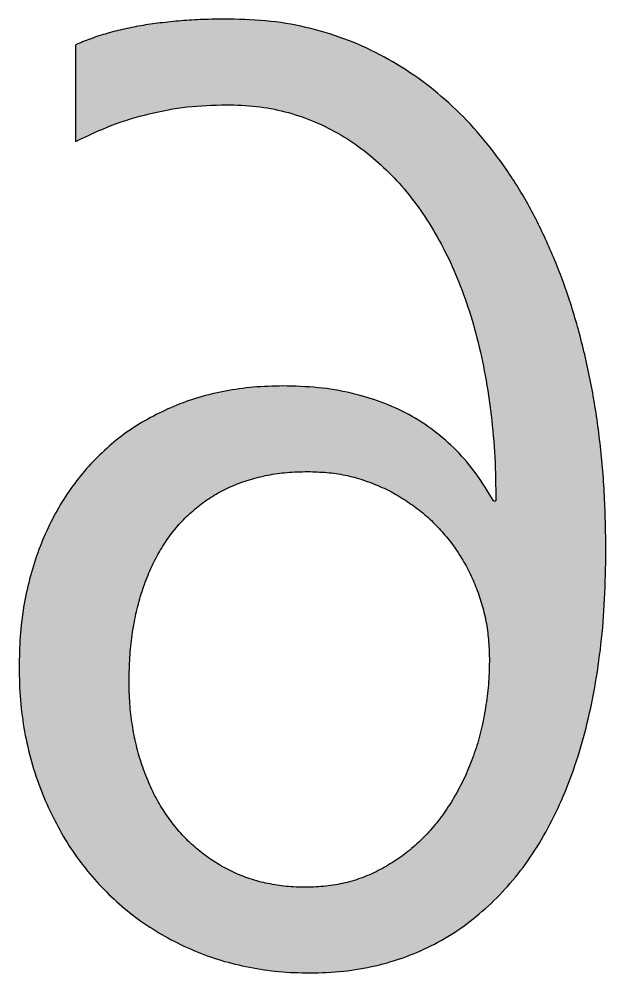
# Model space of a CAD drawing. Header units: millimetres. Extents: x 5 to 35, y 173 to 293.
# Drawn here: x 20.556 to 21.82, y 255.844 to 257.896 of the extents above; entities that cross this region are included whole.
import ezdxf

# ---------------------------------------------------------------- set-up
doc = ezdxf.new("R2010")
doc.units = ezdxf.units.MM

msp = doc.modelspace()

# ---------------------------------------------------------------- hatches: boundary and pattern name
at = {"linetype": 'Continuous'}
h = msp.add_hatch(color=7, dxfattribs=at)
edge = h.paths.add_edge_path(flags=0)
edge.add_line((21.5827, 256.8597), (21.5774, 256.8597))
edge.add_spline(control_points=[(21.5774, 256.8597), (21.5656, 256.8794), (21.5425, 256.918), (21.4991, 256.9687), (21.4501, 257.0114), (21.3959, 257.0468), (21.3356, 257.0736), (21.2701, 257.0928), (21.199, 257.1051), (21.1497, 257.1063), (21.1243, 257.1069)], knot_values=[0, 0, 0, 0, 0.12645, 0.247636, 0.366039, 0.484087, 0.603518, 0.728129, 0.859986, 1, 1, 1, 1], weights=[1, 1, 1, 1, 1, 1, 1, 1, 1, 1, 1], degree=3, periodic=0)
edge.add_spline(control_points=[(21.1243, 257.1069), (21.103, 257.1063), (21.0615, 257.1053), (21.0009, 257.0967), (20.9435, 257.0834), (20.8895, 257.064), (20.8393, 257.0394), (20.792, 257.0115), (20.7494, 256.9774), (20.7102, 256.9397), (20.6752, 256.8975), (20.6442, 256.8514), (20.6179, 256.8012), (20.5956, 256.7476), (20.578, 256.6905), (20.5652, 256.6301), (20.5578, 256.5666), (20.5569, 256.5233), (20.5564, 256.5012)], knot_values=[0, 0, 0, 0, 0.068269, 0.133108, 0.195968, 0.257205, 0.316832, 0.375464, 0.433118, 0.491306, 0.549726, 0.609034, 0.669262, 0.7312, 0.795219, 0.860891, 0.929111, 1, 1, 1, 1], weights=[1, 1, 1, 1, 1, 1, 1, 1, 1, 1, 1, 1, 1, 1, 1, 1, 1, 1, 1], degree=3, periodic=0)
edge.add_spline(control_points=[(20.5564, 256.5012), (20.5569, 256.4777), (20.5579, 256.4314), (20.5673, 256.3636), (20.582, 256.2986), (20.6025, 256.2368), (20.6287, 256.1789), (20.6584, 256.1242), (20.6938, 256.0743), (20.7332, 256.0282), (20.7767, 255.9865), (20.8248, 255.95), (20.8764, 255.9178), (20.9322, 255.8912), (20.9908, 255.8695), (21.0525, 255.8553), (21.1163, 255.845), (21.1597, 255.8441), (21.1818, 255.8437)], knot_values=[0, 0, 0, 0, 0.069317, 0.136737, 0.201975, 0.266015, 0.328564, 0.389658, 0.449549, 0.509295, 0.568596, 0.627246, 0.687266, 0.747951, 0.80958, 0.871665, 0.93473, 1, 1, 1, 1], weights=[1, 1, 1, 1, 1, 1, 1, 1, 1, 1, 1, 1, 1, 1, 1, 1, 1, 1, 1], degree=3, periodic=0)
edge.add_spline(control_points=[(21.1818, 255.8437), (21.2062, 255.8443), (21.2539, 255.8455), (21.3234, 255.858), (21.3892, 255.877), (21.4509, 255.9046), (21.5083, 255.9391), (21.5608, 255.9813), (21.6094, 256.0296), (21.653, 256.085), (21.6917, 256.1471), (21.7253, 256.2159), (21.7546, 256.2907), (21.7783, 256.3721), (21.7965, 256.4593), (21.8102, 256.5519), (21.8178, 256.65), (21.819, 256.7172), (21.8196, 256.7516)], knot_values=[0, 0, 0, 0, 0.058408, 0.114593, 0.169234, 0.22294, 0.276464, 0.32994, 0.38447, 0.440778, 0.499117, 0.560134, 0.624517, 0.692195, 0.763619, 0.838563, 0.917248, 1, 1, 1, 1], weights=[1, 1, 1, 1, 1, 1, 1, 1, 1, 1, 1, 1, 1, 1, 1, 1, 1, 1, 1], degree=3, periodic=0)
edge.add_spline(control_points=[(21.8196, 256.7516), (21.8189, 256.7938), (21.8175, 256.8764), (21.8067, 256.9972), (21.7887, 257.1119), (21.7637, 257.2203), (21.7323, 257.3222), (21.6939, 257.4163), (21.6505, 257.5036), (21.6001, 257.5826), (21.5445, 257.6541), (21.4826, 257.7166), (21.4159, 257.771), (21.3434, 257.8159), (21.2663, 257.8522), (21.184, 257.8775), (21.0976, 257.8939), (21.0384, 257.8955), (21.0083, 257.8963)], knot_values=[0, 0, 0, 0, 0.080758, 0.157852, 0.23162, 0.302635, 0.370443, 0.435222, 0.496875, 0.556496, 0.614171, 0.669769, 0.724373, 0.778408, 0.832463, 0.886842, 0.942516, 1, 1, 1, 1], weights=[1, 1, 1, 1, 1, 1, 1, 1, 1, 1, 1, 1, 1, 1, 1, 1, 1, 1, 1], degree=3, periodic=0)
edge.add_spline(control_points=[(21.0083, 257.8963), (20.9916, 257.8962), (20.9591, 257.8959), (20.9115, 257.8935), (20.8665, 257.8888), (20.8239, 257.8834), (20.784, 257.8754), (20.7464, 257.8661), (20.7115, 257.8546), (20.6893, 257.8456), (20.6785, 257.8412)], knot_values=[0, 0, 0, 0, 0.149031, 0.289683, 0.424708, 0.551669, 0.672396, 0.787039, 0.896346, 1, 1, 1, 1], weights=[1, 1, 1, 1, 1, 1, 1, 1, 1, 1, 1], degree=3, periodic=0)
edge.add_line((20.6785, 257.8412), (20.6785, 257.6332))
edge.add_spline(control_points=[(20.6785, 257.6332), (20.7042, 257.6454), (20.7551, 257.6696), (20.8359, 257.6937), (20.9185, 257.7094), (20.9744, 257.7112), (21.0026, 257.7121)], knot_values=[0, 0, 0, 0, 0.252711, 0.501996, 0.749091, 1, 1, 1, 1], weights=[1, 1, 1, 1, 1, 1, 1], degree=3, periodic=0)
edge.add_spline(control_points=[(21.0026, 257.7121), (21.0243, 257.7115), (21.0668, 257.7102), (21.1289, 257.6983), (21.1876, 257.6789), (21.243, 257.652), (21.2946, 257.6181), (21.3421, 257.5776), (21.3865, 257.5315), (21.4262, 257.4785), (21.462, 257.4198), (21.4939, 257.3553), (21.5207, 257.2849), (21.5434, 257.2091), (21.5608, 257.1282), (21.5735, 257.0426), (21.5815, 256.9527), (21.5823, 256.8911), (21.5827, 256.8597)], knot_values=[0, 0, 0, 0, 0.05653, 0.110685, 0.164115, 0.217315, 0.270716, 0.324456, 0.379786, 0.437154, 0.496641, 0.558783, 0.624257, 0.692857, 0.764883, 0.83965, 0.918172, 1, 1, 1, 1], weights=[1, 1, 1, 1, 1, 1, 1, 1, 1, 1, 1, 1, 1, 1, 1, 1, 1, 1, 1], degree=3, periodic=0)
edge = h.paths.add_edge_path(flags=0)
edge.add_spline(control_points=[(21.1777, 256.9226), (21.1914, 256.9222), (21.2185, 256.9214), (21.2584, 256.9157), (21.2966, 256.9052), (21.3332, 256.8912), (21.3679, 256.8741), (21.3999, 256.8531), (21.4304, 256.8303), (21.4576, 256.8039), (21.4826, 256.7754), (21.5044, 256.7443), (21.5238, 256.7111), (21.5398, 256.6757), (21.5524, 256.6386), (21.5621, 256.6004), (21.5674, 256.5608), (21.5683, 256.5341), (21.5688, 256.5205)], knot_values=[0, 0, 0, 0, 0.065989, 0.129929, 0.193398, 0.256189, 0.318086, 0.379148, 0.439786, 0.500852, 0.561116, 0.621642, 0.683363, 0.745598, 0.808335, 0.871474, 0.934669, 1, 1, 1, 1], weights=[1, 1, 1, 1, 1, 1, 1, 1, 1, 1, 1, 1, 1, 1, 1, 1, 1, 1, 1], degree=3, periodic=0)
edge.add_spline(control_points=[(21.5688, 256.5205), (21.5685, 256.5036), (21.5681, 256.4703), (21.5617, 256.4212), (21.5537, 256.3735), (21.5406, 256.3278), (21.5248, 256.2844), (21.5057, 256.2438), (21.484, 256.2059), (21.4593, 256.1707), (21.4317, 256.1392), (21.402, 256.1108), (21.3692, 256.0866), (21.3344, 256.0655), (21.2971, 256.0483), (21.2577, 256.0366), (21.2162, 256.0293), (21.188, 256.0284), (21.1736, 256.0279)], knot_values=[0, 0, 0, 0, 0.071923, 0.141949, 0.210845, 0.278198, 0.344208, 0.407477, 0.469528, 0.530334, 0.589986, 0.647865, 0.705489, 0.763422, 0.821221, 0.87983, 0.938535, 1, 1, 1, 1], weights=[1, 1, 1, 1, 1, 1, 1, 1, 1, 1, 1, 1, 1, 1, 1, 1, 1, 1, 1], degree=3, periodic=0)
edge.add_spline(control_points=[(21.1736, 256.0279), (21.1596, 256.0283), (21.1321, 256.029), (21.0921, 256.0355), (21.0537, 256.0451), (21.0177, 256.0597), (20.9838, 256.0778), (20.9525, 256.0994), (20.9235, 256.1236), (20.8974, 256.1515), (20.8742, 256.1824), (20.8527, 256.2158), (20.8355, 256.2527), (20.8199, 256.2918), (20.8082, 256.3337), (20.7996, 256.3778), (20.794, 256.4242), (20.7935, 256.4558), (20.7933, 256.472)], knot_values=[0, 0, 0, 0, 0.064013, 0.125538, 0.185136, 0.244499, 0.302831, 0.360554, 0.417938, 0.475586, 0.534634, 0.594633, 0.65659, 0.720496, 0.786966, 0.855316, 0.925992, 1, 1, 1, 1], weights=[1, 1, 1, 1, 1, 1, 1, 1, 1, 1, 1, 1, 1, 1, 1, 1, 1, 1, 1], degree=3, periodic=0)
edge.add_spline(control_points=[(20.7933, 256.472), (20.7936, 256.4889), (20.7942, 256.522), (20.7991, 256.5702), (20.8074, 256.616), (20.8188, 256.6591), (20.8331, 256.6994), (20.8504, 256.7367), (20.8707, 256.7706), (20.8937, 256.8016), (20.9198, 256.8294), (20.9488, 256.8538), (20.9805, 256.8749), (21.0153, 256.8922), (21.0525, 256.9058), (21.092, 256.9156), (21.1341, 256.9215), (21.1629, 256.9222), (21.1777, 256.9226)], knot_values=[0, 0, 0, 0, 0.075531, 0.148327, 0.216946, 0.283641, 0.347509, 0.408465, 0.467093, 0.52454, 0.580985, 0.637172, 0.693857, 0.751497, 0.81033, 0.871063, 0.933644, 1, 1, 1, 1], weights=[1, 1, 1, 1, 1, 1, 1, 1, 1, 1, 1, 1, 1, 1, 1, 1, 1, 1, 1], degree=3, periodic=0)

# ---------------------------------------------------------------- linework, layer by layer
at = {"color": 7, "linetype": 'Continuous', "lineweight": 25}
for p, q in [((20.6785, 257.6332), (20.6785, 257.8412)), ((21.5774, 256.8597), (21.5827, 256.8597))]:
    msp.add_line(p, q, dxfattribs=at)
for points, knots in [([(21.0083, 257.8963), (20.9916, 257.8962), (20.9591, 257.8959), (20.9115, 257.8935), (20.8665, 257.8888), (20.8239, 257.8834), (20.784, 257.8754), (20.7464, 257.8661), (20.7115, 257.8546), (20.6893, 257.8456), (20.6785, 257.8412)], [0, 0, 0, 0, 0.149031, 0.289683, 0.424708, 0.551669, 0.672396, 0.787039, 0.896346, 1, 1, 1, 1]), ([(21.8196, 256.7516), (21.8189, 256.7938), (21.8175, 256.8764), (21.8067, 256.9972), (21.7887, 257.1119), (21.7637, 257.2203), (21.7323, 257.3222), (21.6939, 257.4163), (21.6505, 257.5036), (21.6001, 257.5826), (21.5445, 257.6541), (21.4826, 257.7166), (21.4159, 257.771), (21.3434, 257.8159), (21.2663, 257.8522), (21.184, 257.8775), (21.0976, 257.8939), (21.0384, 257.8955), (21.0083, 257.8963)], [0, 0, 0, 0, 0.080758, 0.157852, 0.23162, 0.302635, 0.370443, 0.435222, 0.496875, 0.556496, 0.614171, 0.669769, 0.724373, 0.778408, 0.832463, 0.886842, 0.942516, 1, 1, 1, 1]), ([(20.6785, 257.6332), (20.7042, 257.6454), (20.7551, 257.6696), (20.8359, 257.6937), (20.9185, 257.7094), (20.9744, 257.7112), (21.0026, 257.7121)], [0, 0, 0, 0, 0.252711, 0.501996, 0.749091, 1, 1, 1, 1]), ([(21.0026, 257.7121), (21.0243, 257.7115), (21.0668, 257.7102), (21.1289, 257.6983), (21.1876, 257.6789), (21.243, 257.652), (21.2946, 257.6181), (21.3421, 257.5776), (21.3865, 257.5315), (21.4262, 257.4785), (21.462, 257.4198), (21.4939, 257.3553), (21.5207, 257.2849), (21.5434, 257.2091), (21.5608, 257.1282), (21.5735, 257.0426), (21.5815, 256.9527), (21.5823, 256.8911), (21.5827, 256.8597)], [0, 0, 0, 0, 0.05653, 0.110685, 0.164115, 0.217315, 0.270716, 0.324456, 0.379786, 0.437154, 0.496641, 0.558783, 0.624257, 0.692857, 0.764883, 0.83965, 0.918172, 1, 1, 1, 1]), ([(21.1243, 257.1069), (21.103, 257.1063), (21.0615, 257.1053), (21.0009, 257.0967), (20.9435, 257.0834), (20.8895, 257.064), (20.8393, 257.0394), (20.792, 257.0115), (20.7494, 256.9774), (20.7102, 256.9397), (20.6752, 256.8975), (20.6442, 256.8514), (20.6179, 256.8012), (20.5956, 256.7476), (20.578, 256.6905), (20.5652, 256.6301), (20.5578, 256.5666), (20.5569, 256.5233), (20.5564, 256.5012)], [0, 0, 0, 0, 0.068269, 0.133108, 0.195968, 0.257205, 0.316832, 0.375464, 0.433118, 0.491306, 0.549726, 0.609034, 0.669262, 0.7312, 0.795219, 0.860891, 0.929111, 1, 1, 1, 1]), ([(21.5774, 256.8597), (21.5656, 256.8794), (21.5425, 256.918), (21.4991, 256.9687), (21.4501, 257.0114), (21.3959, 257.0468), (21.3356, 257.0736), (21.2701, 257.0928), (21.199, 257.1051), (21.1497, 257.1063), (21.1243, 257.1069)], [0, 0, 0, 0, 0.12645, 0.247636, 0.366039, 0.484087, 0.603518, 0.728129, 0.859986, 1, 1, 1, 1]), ([(20.7933, 256.472), (20.7936, 256.4889), (20.7942, 256.522), (20.7991, 256.5702), (20.8074, 256.616), (20.8188, 256.6591), (20.8331, 256.6994), (20.8504, 256.7367), (20.8707, 256.7706), (20.8937, 256.8016), (20.9198, 256.8294), (20.9488, 256.8538), (20.9805, 256.8749), (21.0153, 256.8922), (21.0525, 256.9058), (21.092, 256.9156), (21.1341, 256.9215), (21.1629, 256.9222), (21.1777, 256.9226)], [0, 0, 0, 0, 0.075531, 0.148327, 0.216946, 0.283641, 0.347509, 0.408465, 0.467093, 0.52454, 0.580985, 0.637172, 0.693857, 0.751497, 0.81033, 0.871063, 0.933644, 1, 1, 1, 1]), ([(21.1777, 256.9226), (21.1914, 256.9222), (21.2185, 256.9214), (21.2584, 256.9157), (21.2966, 256.9052), (21.3332, 256.8912), (21.3679, 256.8741), (21.3999, 256.8531), (21.4304, 256.8303), (21.4576, 256.8039), (21.4826, 256.7754), (21.5044, 256.7443), (21.5238, 256.7111), (21.5398, 256.6757), (21.5524, 256.6386), (21.5621, 256.6004), (21.5674, 256.5608), (21.5683, 256.5341), (21.5688, 256.5205)], [0, 0, 0, 0, 0.065989, 0.129929, 0.193398, 0.256189, 0.318086, 0.379148, 0.439786, 0.500852, 0.561116, 0.621642, 0.683363, 0.745598, 0.808335, 0.871474, 0.934669, 1, 1, 1, 1]), ([(21.1818, 255.8437), (21.2062, 255.8443), (21.2539, 255.8455), (21.3234, 255.858), (21.3892, 255.877), (21.4509, 255.9046), (21.5083, 255.9391), (21.5608, 255.9813), (21.6094, 256.0296), (21.653, 256.085), (21.6917, 256.1471), (21.7253, 256.2159), (21.7546, 256.2907), (21.7783, 256.3721), (21.7965, 256.4593), (21.8102, 256.5519), (21.8178, 256.65), (21.819, 256.7172), (21.8196, 256.7516)], [0, 0, 0, 0, 0.058408, 0.114593, 0.169234, 0.22294, 0.276464, 0.32994, 0.38447, 0.440778, 0.499117, 0.560134, 0.624517, 0.692195, 0.763619, 0.838563, 0.917248, 1, 1, 1, 1]), ([(21.5688, 256.5205), (21.5685, 256.5036), (21.5681, 256.4703), (21.5617, 256.4212), (21.5537, 256.3735), (21.5406, 256.3278), (21.5248, 256.2844), (21.5057, 256.2438), (21.484, 256.2059), (21.4593, 256.1707), (21.4317, 256.1392), (21.402, 256.1108), (21.3692, 256.0866), (21.3344, 256.0655), (21.2971, 256.0483), (21.2577, 256.0366), (21.2162, 256.0293), (21.188, 256.0284), (21.1736, 256.0279)], [0, 0, 0, 0, 0.071923, 0.141949, 0.210845, 0.278198, 0.344208, 0.407477, 0.469528, 0.530334, 0.589986, 0.647865, 0.705489, 0.763422, 0.821221, 0.87983, 0.938535, 1, 1, 1, 1]), ([(20.5564, 256.5012), (20.5569, 256.4777), (20.5579, 256.4314), (20.5673, 256.3636), (20.582, 256.2986), (20.6025, 256.2368), (20.6287, 256.1789), (20.6584, 256.1242), (20.6938, 256.0743), (20.7332, 256.0282), (20.7767, 255.9865), (20.8248, 255.95), (20.8764, 255.9178), (20.9322, 255.8912), (20.9908, 255.8695), (21.0525, 255.8553), (21.1163, 255.845), (21.1597, 255.8441), (21.1818, 255.8437)], [0, 0, 0, 0, 0.069317, 0.136737, 0.201975, 0.266015, 0.328564, 0.389658, 0.449549, 0.509295, 0.568596, 0.627246, 0.687266, 0.747951, 0.80958, 0.871665, 0.93473, 1, 1, 1, 1]), ([(21.1736, 256.0279), (21.1596, 256.0283), (21.1321, 256.029), (21.0921, 256.0355), (21.0537, 256.0451), (21.0177, 256.0597), (20.9838, 256.0778), (20.9525, 256.0994), (20.9235, 256.1236), (20.8974, 256.1515), (20.8742, 256.1824), (20.8527, 256.2158), (20.8355, 256.2527), (20.8199, 256.2918), (20.8082, 256.3337), (20.7996, 256.3778), (20.794, 256.4242), (20.7935, 256.4558), (20.7933, 256.472)], [0, 0, 0, 0, 0.064013, 0.125538, 0.185136, 0.244499, 0.302831, 0.360554, 0.417938, 0.475586, 0.534634, 0.594633, 0.65659, 0.720496, 0.786966, 0.855316, 0.925992, 1, 1, 1, 1])]:
    msp.add_open_spline(points, degree=3, knots=knots, dxfattribs=at)

doc.saveas('drawing.dxf')
